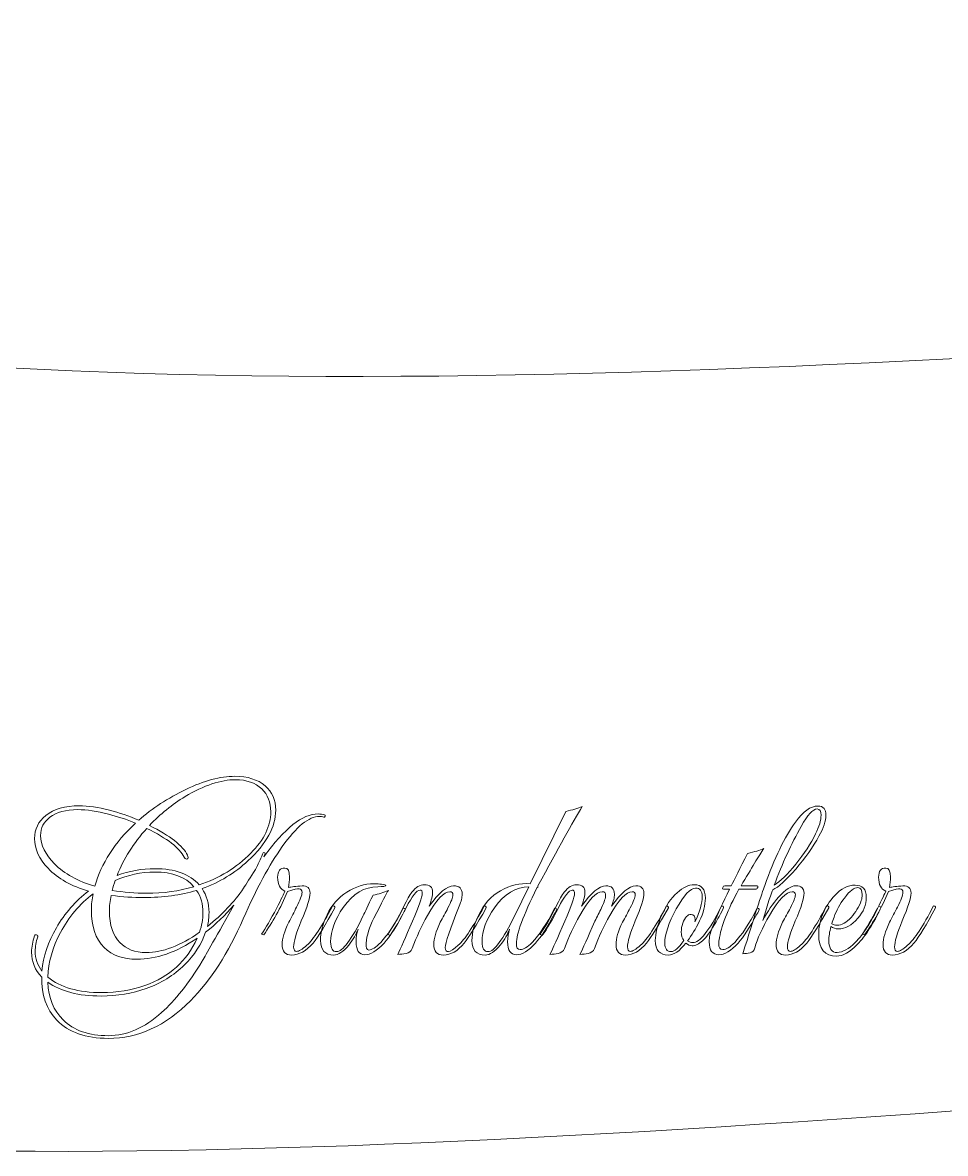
# Model space of a CAD drawing. Header units: centimetres. Extents: x -9.9 to 9.9, y -7.9 to 8.2.
# Drawn here: x 2.221 to 3.722, y 6.216 to 8.057 of the extents above; entities that cross this region are included whole.
import ezdxf

# ---------------------------------------------------------------- set-up
doc = ezdxf.new("R2010")
doc.units = ezdxf.units.CM
doc.header["$MEASUREMENT"] = 0
doc.layers.add('Layer 1', color=7, linetype='Continuous')

msp = doc.modelspace()

# ---------------------------------------------------------------- linework, layer by layer
at = {"layer": 'Layer 1', "color": 43, "lineweight": 5}
msp.add_open_spline([(8.65516, 7.61876), (7.21771, 8.05707), (3.15825, 7.15228), (1.27923, 7.61876), (1.27923, 7.61876), (1.27923, 7.61876), (1.27923, 6.29065), (1.27923, 6.29065), (1.27923, 6.29065), (3.02838, 5.97368), (6.94227, 6.85432), (8.65516, 6.29065), (8.65516, 6.29065), (8.65516, 6.29065), (7.9849, 6.96091), (7.9849, 6.96091), (7.9849, 6.96091), (7.9849, 6.96091), (8.65516, 7.61876), (8.65516, 7.61876)], degree=3, knots=[0, 0, 0, 0, 0.1666667, 0.1666667, 0.1666667, 0.1666667, 0.3333333, 0.3333333, 0.3333333, 0.3333333, 0.5, 0.5, 0.5, 0.5, 0.6666667, 0.6666667, 0.6666667, 0.6666667, 1, 1, 1, 1], dxfattribs=at)
at = {"layer": 'Layer 1', "lineweight": 5}
for points, knots in [([(2.58016, 6.64786), (2.58456, 6.65496), (2.59104, 6.66523), (2.5996, 6.67868), (2.5996, 6.67868), (2.604, 6.68699), (2.60779, 6.69518), (2.61097, 6.70325), (2.61097, 6.70325), (2.6117, 6.70521), (2.61256, 6.70619), (2.61353, 6.70619), (2.61353, 6.70619), (2.61475, 6.70619), (2.61537, 6.70545), (2.61537, 6.70398), (2.61537, 6.70398), (2.61537, 6.70325), (2.61512, 6.70251), (2.61463, 6.70177), (2.61463, 6.70177), (2.61463, 6.70177), (2.61353, 6.69921), (2.61353, 6.69921), (2.61353, 6.69921), (2.64703, 6.74567), (2.67637, 6.7689), (2.70156, 6.7689), (2.70156, 6.7689), (2.70523, 6.7689), (2.70878, 6.76841), (2.71221, 6.76743), (2.71221, 6.76743), (2.71319, 6.76718), (2.71343, 6.76645), (2.71294, 6.76522), (2.71294, 6.76522), (2.71269, 6.764), (2.71196, 6.76351), (2.71073, 6.76375), (2.71073, 6.76375), (2.70854, 6.76448), (2.70621, 6.76485), (2.70377, 6.76485), (2.70377, 6.76485), (2.68665, 6.76485), (2.66648, 6.74847), (2.64324, 6.71571), (2.64324, 6.71571), (2.62221, 6.68636), (2.60106, 6.64723), (2.57978, 6.59833), (2.57978, 6.59833), (2.55532, 6.54233), (2.52672, 6.49782), (2.49396, 6.46481), (2.49396, 6.46481), (2.45336, 6.42397), (2.40873, 6.40356), (2.36007, 6.40356), (2.36007, 6.40356), (2.32339, 6.40356), (2.29551, 6.41346), (2.27644, 6.43327), (2.27644, 6.43327), (2.25932, 6.45112), (2.25113, 6.47448), (2.25187, 6.50333), (2.25187, 6.50333), (2.24086, 6.51458), (2.23536, 6.52815), (2.23536, 6.54404), (2.23536, 6.54404), (2.23536, 6.55211), (2.23695, 6.56091), (2.24013, 6.57045), (2.24013, 6.57045), (2.24062, 6.57217), (2.24172, 6.57266), (2.24343, 6.57193), (2.24343, 6.57193), (2.24514, 6.57144), (2.24575, 6.57034), (2.24527, 6.56863), (2.24527, 6.56863), (2.24258, 6.56056), (2.24123, 6.55285), (2.24123, 6.54551), (2.24123, 6.54551), (2.24123, 6.53353), (2.2449, 6.52278), (2.25223, 6.51324), (2.25223, 6.51324), (2.25443, 6.53671), (2.26226, 6.56018), (2.27571, 6.58366), (2.27571, 6.58366), (2.28916, 6.60714), (2.30664, 6.62707), (2.32816, 6.64345), (2.32816, 6.64345), (2.30029, 6.65128), (2.27828, 6.66363), (2.26214, 6.6805), (2.26214, 6.6805), (2.24747, 6.6959), (2.24013, 6.71204), (2.24013, 6.72891), (2.24013, 6.72891), (2.24013, 6.74407), (2.24625, 6.75655), (2.25848, 6.76633), (2.25848, 6.76633), (2.27168, 6.77684), (2.28977, 6.7821), (2.31276, 6.7821), (2.31276, 6.7821), (2.32768, 6.7821), (2.34406, 6.77978), (2.36191, 6.77513), (2.36191, 6.77513), (2.37781, 6.77097), (2.3937, 6.76547), (2.4096, 6.75862), (2.4096, 6.75862), (2.43161, 6.77794), (2.45722, 6.79469), (2.48645, 6.80888), (2.48645, 6.80888), (2.51567, 6.82306), (2.54227, 6.83015), (2.56623, 6.83015), (2.56623, 6.83015), (2.58677, 6.83015), (2.60315, 6.82502), (2.61538, 6.81475), (2.61538, 6.81475), (2.62687, 6.80472), (2.63262, 6.79151), (2.63262, 6.77513), (2.63262, 6.77513), (2.63262, 6.74799), (2.61758, 6.72048), (2.5875, 6.6926), (2.5875, 6.6926), (2.56598, 6.67255), (2.54104, 6.65751), (2.51268, 6.64749), (2.51268, 6.64749), (2.52026, 6.63648), (2.52405, 6.6234), (2.52405, 6.60824), (2.52405, 6.60824), (2.52405, 6.6009), (2.52319, 6.59345), (2.52148, 6.58586), (2.52148, 6.58586), (2.54569, 6.60517), (2.56525, 6.62583), (2.58017, 6.64784), (2.58017, 6.64784), (2.58017, 6.64784), (2.58016, 6.64786), (2.58016, 6.64786)], [0, 0, 0, 0, 0.0238095, 0.0238095, 0.0238095, 0.0238095, 0.047619, 0.047619, 0.047619, 0.047619, 0.0714286, 0.0714286, 0.0714286, 0.0714286, 0.0952381, 0.0952381, 0.0952381, 0.0952381, 0.1190476, 0.1190476, 0.1190476, 0.1190476, 0.1428571, 0.1428571, 0.1428571, 0.1428571, 0.1666667, 0.1666667, 0.1666667, 0.1666667, 0.1904762, 0.1904762, 0.1904762, 0.1904762, 0.2142857, 0.2142857, 0.2142857, 0.2142857, 0.2380952, 0.2380952, 0.2380952, 0.2380952, 0.2619048, 0.2619048, 0.2619048, 0.2619048, 0.2857143, 0.2857143, 0.2857143, 0.2857143, 0.3095238, 0.3095238, 0.3095238, 0.3095238, 0.3333333, 0.3333333, 0.3333333, 0.3333333, 0.3571429, 0.3571429, 0.3571429, 0.3571429, 0.3809524, 0.3809524, 0.3809524, 0.3809524, 0.4047619, 0.4047619, 0.4047619, 0.4047619, 0.4285714, 0.4285714, 0.4285714, 0.4285714, 0.452381, 0.452381, 0.452381, 0.452381, 0.4761905, 0.4761905, 0.4761905, 0.4761905, 0.5, 0.5, 0.5, 0.5, 0.5238095, 0.5238095, 0.5238095, 0.5238095, 0.547619, 0.547619, 0.547619, 0.547619, 0.5714286, 0.5714286, 0.5714286, 0.5714286, 0.5952381, 0.5952381, 0.5952381, 0.5952381, 0.6190476, 0.6190476, 0.6190476, 0.6190476, 0.6428571, 0.6428571, 0.6428571, 0.6428571, 0.6666667, 0.6666667, 0.6666667, 0.6666667, 0.6904762, 0.6904762, 0.6904762, 0.6904762, 0.7142857, 0.7142857, 0.7142857, 0.7142857, 0.7380952, 0.7380952, 0.7380952, 0.7380952, 0.7619048, 0.7619048, 0.7619048, 0.7619048, 0.7857143, 0.7857143, 0.7857143, 0.7857143, 0.8095238, 0.8095238, 0.8095238, 0.8095238, 0.8333333, 0.8333333, 0.8333333, 0.8333333, 0.8571429, 0.8571429, 0.8571429, 0.8571429, 0.8809524, 0.8809524, 0.8809524, 0.8809524, 0.9047619, 0.9047619, 0.9047619, 0.9047619, 0.9285714, 0.9285714, 0.9285714, 0.9285714, 0.952381, 0.952381, 0.952381, 0.952381, 1, 1, 1, 1]), ([(2.37438, 6.66877), (2.39419, 6.67611), (2.41473, 6.67977), (2.436, 6.67977), (2.436, 6.67977), (2.46877, 6.67977), (2.49286, 6.67097), (2.50827, 6.65336), (2.50827, 6.65336), (2.54055, 6.66412), (2.56854, 6.68136), (2.59226, 6.70508), (2.59226, 6.70508), (2.61378, 6.72685), (2.62454, 6.74935), (2.62454, 6.77258), (2.62454, 6.77258), (2.62454, 6.78774), (2.61965, 6.80008), (2.60986, 6.80962), (2.60986, 6.80962), (2.59934, 6.81965), (2.58516, 6.82466), (2.56731, 6.82466), (2.56731, 6.82466), (2.54335, 6.82466), (2.51596, 6.81549), (2.48515, 6.79715), (2.48515, 6.79715), (2.46412, 6.78443), (2.4448, 6.76878), (2.4272, 6.7502), (2.4272, 6.7502), (2.46095, 6.73333), (2.48161, 6.71719), (2.48919, 6.70177), (2.48919, 6.70177), (2.48967, 6.70031), (2.48992, 6.69909), (2.48992, 6.69811), (2.48992, 6.69811), (2.48992, 6.69639), (2.48919, 6.69554), (2.48773, 6.69554), (2.48773, 6.69554), (2.48601, 6.69554), (2.48467, 6.69652), (2.48369, 6.69847), (2.48369, 6.69847), (2.47635, 6.71339), (2.45606, 6.72904), (2.42281, 6.74543), (2.42281, 6.74543), (2.40129, 6.72147), (2.38515, 6.69591), (2.37438, 6.66876), (2.37438, 6.66876), (2.37438, 6.66876), (2.37438, 6.66877), (2.37438, 6.66877)], [0, 0, 0, 0, 0.0625, 0.0625, 0.0625, 0.0625, 0.125, 0.125, 0.125, 0.125, 0.1875, 0.1875, 0.1875, 0.1875, 0.25, 0.25, 0.25, 0.25, 0.3125, 0.3125, 0.3125, 0.3125, 0.375, 0.375, 0.375, 0.375, 0.4375, 0.4375, 0.4375, 0.4375, 0.5, 0.5, 0.5, 0.5, 0.5625, 0.5625, 0.5625, 0.5625, 0.625, 0.625, 0.625, 0.625, 0.6875, 0.6875, 0.6875, 0.6875, 0.75, 0.75, 0.75, 0.75, 0.8125, 0.8125, 0.8125, 0.8125, 0.875, 0.875, 0.875, 0.875, 1, 1, 1, 1]), ([(2.40446, 6.75387), (2.38979, 6.75999), (2.37512, 6.76488), (2.36045, 6.76855), (2.36045, 6.76855), (2.34187, 6.77345), (2.32524, 6.77589), (2.31057, 6.77589), (2.31057, 6.77589), (2.291, 6.77589), (2.27584, 6.77173), (2.26508, 6.76341), (2.26508, 6.76341), (2.25506, 6.75607), (2.25005, 6.74617), (2.25005, 6.7337), (2.25005, 6.7337), (2.25005, 6.7183), (2.25751, 6.70301), (2.27243, 6.68785), (2.27243, 6.68785), (2.28881, 6.67147), (2.31069, 6.65924), (2.33808, 6.65117), (2.33808, 6.65117), (2.34859, 6.68834), (2.37073, 6.72258), (2.40447, 6.75387), (2.40447, 6.75387), (2.40447, 6.75387), (2.40446, 6.75387), (2.40446, 6.75387)], [0, 0, 0, 0, 0.1111111, 0.1111111, 0.1111111, 0.1111111, 0.2222222, 0.2222222, 0.2222222, 0.2222222, 0.3333333, 0.3333333, 0.3333333, 0.3333333, 0.4444444, 0.4444444, 0.4444444, 0.4444444, 0.5555556, 0.5555556, 0.5555556, 0.5555556, 0.6666667, 0.6666667, 0.6666667, 0.6666667, 0.7777778, 0.7777778, 0.7777778, 0.7777778, 1, 1, 1, 1]), ([(3.13133, 6.78101), (3.11641, 6.75607), (3.09245, 6.71303), (3.05944, 6.6519), (3.05944, 6.6519), (3.05944, 6.65165), (3.05944, 6.65141), (3.05944, 6.65116), (3.05944, 6.65116), (3.05944, 6.65018), (3.05883, 6.64933), (3.0576, 6.6486), (3.0576, 6.6486), (3.03535, 6.60361), (3.02422, 6.57341), (3.02422, 6.558), (3.02422, 6.558), (3.02422, 6.5514), (3.0263, 6.5481), (3.03045, 6.5481), (3.03045, 6.5481), (3.03583, 6.5481), (3.04231, 6.55201), (3.04989, 6.55983), (3.04989, 6.55983), (3.06114, 6.57132), (3.07336, 6.58966), (3.08656, 6.61485), (3.08656, 6.61485), (3.08656, 6.61534), (3.08681, 6.61559), (3.0873, 6.61559), (3.0873, 6.61559), (3.08901, 6.61559), (3.08986, 6.61461), (3.08986, 6.61266), (3.08986, 6.61266), (3.08938, 6.61168), (3.08803, 6.60936), (3.08583, 6.60569), (3.08583, 6.60569), (3.07458, 6.58441), (3.06443, 6.56876), (3.05538, 6.55874), (3.05538, 6.55874), (3.04389, 6.54602), (3.03362, 6.53967), (3.02457, 6.53967), (3.02457, 6.53967), (3.01479, 6.53967), (3.00989, 6.54676), (3.00989, 6.56094), (3.00989, 6.56094), (3.00989, 6.56804), (3.01099, 6.57488), (3.01319, 6.58148), (3.01319, 6.58148), (3.01026, 6.57317), (3.00524, 6.56449), (2.99815, 6.55544), (2.99815, 6.55544), (2.98911, 6.54468), (2.98092, 6.5393), (2.97358, 6.5393), (2.97358, 6.5393), (2.95915, 6.5393), (2.95194, 6.54725), (2.95194, 6.56314), (2.95194, 6.56314), (2.95194, 6.57586), (2.95561, 6.58967), (2.96294, 6.60459), (2.96294, 6.60459), (2.97125, 6.62195), (2.98311, 6.63509), (2.99851, 6.64402), (2.99851, 6.64402), (3.01391, 6.65295), (3.03005, 6.65668), (3.04692, 6.65521), (3.04692, 6.65521), (3.04692, 6.65521), (3.10451, 6.77295), (3.10451, 6.77295), (3.10451, 6.77295), (3.11576, 6.7754), (3.12468, 6.77809), (3.13129, 6.78102), (3.13129, 6.78102), (3.13129, 6.78102), (3.13133, 6.78101), (3.13133, 6.78101)], [0, 0, 0, 0, 0.0416667, 0.0416667, 0.0416667, 0.0416667, 0.0833333, 0.0833333, 0.0833333, 0.0833333, 0.125, 0.125, 0.125, 0.125, 0.1666667, 0.1666667, 0.1666667, 0.1666667, 0.2083333, 0.2083333, 0.2083333, 0.2083333, 0.25, 0.25, 0.25, 0.25, 0.2916667, 0.2916667, 0.2916667, 0.2916667, 0.3333333, 0.3333333, 0.3333333, 0.3333333, 0.375, 0.375, 0.375, 0.375, 0.4166667, 0.4166667, 0.4166667, 0.4166667, 0.4583333, 0.4583333, 0.4583333, 0.4583333, 0.5, 0.5, 0.5, 0.5, 0.5416667, 0.5416667, 0.5416667, 0.5416667, 0.5833333, 0.5833333, 0.5833333, 0.5833333, 0.625, 0.625, 0.625, 0.625, 0.6666667, 0.6666667, 0.6666667, 0.6666667, 0.7083333, 0.7083333, 0.7083333, 0.7083333, 0.75, 0.75, 0.75, 0.75, 0.7916667, 0.7916667, 0.7916667, 0.7916667, 0.8333333, 0.8333333, 0.8333333, 0.8333333, 0.875, 0.875, 0.875, 0.875, 0.9166667, 0.9166667, 0.9166667, 0.9166667, 1, 1, 1, 1]), ([(3.53254, 6.61632), (3.51664, 6.58747), (3.50478, 6.56828), (3.49695, 6.55874), (3.49695, 6.55874), (3.48595, 6.54578), (3.47446, 6.5393), (3.46247, 6.5393), (3.46247, 6.5393), (3.4522, 6.5393), (3.44707, 6.54505), (3.44707, 6.55654), (3.44707, 6.55654), (3.44707, 6.56583), (3.45049, 6.57782), (3.45733, 6.5925), (3.45733, 6.5925), (3.46173, 6.60032), (3.46601, 6.60815), (3.47017, 6.61597), (3.47017, 6.61597), (3.47555, 6.62624), (3.47824, 6.63333), (3.47824, 6.63724), (3.47824, 6.63724), (3.47824, 6.64067), (3.47653, 6.64238), (3.4731, 6.64238), (3.4731, 6.64238), (3.46332, 6.64238), (3.45109, 6.62954), (3.43642, 6.60386), (3.43642, 6.60386), (3.42444, 6.58332), (3.41638, 6.56572), (3.41222, 6.55105), (3.41222, 6.55105), (3.411, 6.54615), (3.40843, 6.5434), (3.40451, 6.54279), (3.40451, 6.54279), (3.4006, 6.54218), (3.39668, 6.54163), (3.39277, 6.54114), (3.39277, 6.54114), (3.41184, 6.60301), (3.4237, 6.64005), (3.42834, 6.65228), (3.42834, 6.65228), (3.44424, 6.69678), (3.46099, 6.73126), (3.4786, 6.75571), (3.4786, 6.75571), (3.49082, 6.77308), (3.50305, 6.78176), (3.51528, 6.78176), (3.51528, 6.78176), (3.52383, 6.78176), (3.52811, 6.77674), (3.52811, 6.76672), (3.52811, 6.76672), (3.52811, 6.75768), (3.52432, 6.74631), (3.51675, 6.73261), (3.51675, 6.73261), (3.50721, 6.71524), (3.49456, 6.69745), (3.47879, 6.67924), (3.47879, 6.67924), (3.46302, 6.66102), (3.45061, 6.64971), (3.44155, 6.64531), (3.44155, 6.64531), (3.43935, 6.64091), (3.43397, 6.62428), (3.42541, 6.59543), (3.42541, 6.59543), (3.43299, 6.6101), (3.44155, 6.62282), (3.45109, 6.63358), (3.45109, 6.63358), (3.4621, 6.6458), (3.47139, 6.65192), (3.47896, 6.65192), (3.47896, 6.65192), (3.48801, 6.65192), (3.49254, 6.64789), (3.49254, 6.63982), (3.49254, 6.63982), (3.49254, 6.63224), (3.48777, 6.6172), (3.47823, 6.5947), (3.47823, 6.5947), (3.46967, 6.57465), (3.46539, 6.56059), (3.46539, 6.55252), (3.46539, 6.55252), (3.46539, 6.54762), (3.46698, 6.54518), (3.47016, 6.54518), (3.47016, 6.54518), (3.47383, 6.54518), (3.47934, 6.54848), (3.48667, 6.55509), (3.48667, 6.55509), (3.49767, 6.56463), (3.51161, 6.58578), (3.52848, 6.61855), (3.52848, 6.61855), (3.52897, 6.61953), (3.52995, 6.61953), (3.53141, 6.61855), (3.53141, 6.61855), (3.53263, 6.61782), (3.533, 6.61708), (3.53252, 6.61634), (3.53252, 6.61634), (3.53252, 6.61634), (3.53254, 6.61632), (3.53254, 6.61632)], [0, 0, 0, 0, 0.0322581, 0.0322581, 0.0322581, 0.0322581, 0.0645161, 0.0645161, 0.0645161, 0.0645161, 0.0967742, 0.0967742, 0.0967742, 0.0967742, 0.1290323, 0.1290323, 0.1290323, 0.1290323, 0.1612903, 0.1612903, 0.1612903, 0.1612903, 0.1935484, 0.1935484, 0.1935484, 0.1935484, 0.2258065, 0.2258065, 0.2258065, 0.2258065, 0.2580645, 0.2580645, 0.2580645, 0.2580645, 0.2903226, 0.2903226, 0.2903226, 0.2903226, 0.3225806, 0.3225806, 0.3225806, 0.3225806, 0.3548387, 0.3548387, 0.3548387, 0.3548387, 0.3870968, 0.3870968, 0.3870968, 0.3870968, 0.4193548, 0.4193548, 0.4193548, 0.4193548, 0.4516129, 0.4516129, 0.4516129, 0.4516129, 0.483871, 0.483871, 0.483871, 0.483871, 0.516129, 0.516129, 0.516129, 0.516129, 0.5483871, 0.5483871, 0.5483871, 0.5483871, 0.5806452, 0.5806452, 0.5806452, 0.5806452, 0.6129032, 0.6129032, 0.6129032, 0.6129032, 0.6451613, 0.6451613, 0.6451613, 0.6451613, 0.6774194, 0.6774194, 0.6774194, 0.6774194, 0.7096774, 0.7096774, 0.7096774, 0.7096774, 0.7419355, 0.7419355, 0.7419355, 0.7419355, 0.7741935, 0.7741935, 0.7741935, 0.7741935, 0.8064516, 0.8064516, 0.8064516, 0.8064516, 0.8387097, 0.8387097, 0.8387097, 0.8387097, 0.8709677, 0.8709677, 0.8709677, 0.8709677, 0.9032258, 0.9032258, 0.9032258, 0.9032258, 0.9354839, 0.9354839, 0.9354839, 0.9354839, 1, 1, 1, 1]), ([(3.51126, 6.73663), (3.51713, 6.74837), (3.52006, 6.75839), (3.52006, 6.76671), (3.52006, 6.76671), (3.52006, 6.77356), (3.51798, 6.77699), (3.51383, 6.77699), (3.51383, 6.77699), (3.50699, 6.77699), (3.49831, 6.76758), (3.48779, 6.74875), (3.48779, 6.74875), (3.47165, 6.72014), (3.45698, 6.68822), (3.44378, 6.65301), (3.44378, 6.65301), (3.45356, 6.65888), (3.46529, 6.67032), (3.47898, 6.68731), (3.47898, 6.68731), (3.49267, 6.7043), (3.50343, 6.72075), (3.51126, 6.73664), (3.51126, 6.73664), (3.51126, 6.73664), (3.51126, 6.73663), (3.51126, 6.73663)], [0, 0, 0, 0, 0.125, 0.125, 0.125, 0.125, 0.25, 0.25, 0.25, 0.25, 0.375, 0.375, 0.375, 0.375, 0.5, 0.5, 0.5, 0.5, 0.625, 0.625, 0.625, 0.625, 0.75, 0.75, 0.75, 0.75, 1, 1, 1, 1]), ([(3.41954, 6.61266), (3.41905, 6.61168), (3.4177, 6.60936), (3.41551, 6.60569), (3.41551, 6.60569), (3.40426, 6.58441), (3.39411, 6.56876), (3.38506, 6.55874), (3.38506, 6.55874), (3.37357, 6.54602), (3.36318, 6.53967), (3.35388, 6.53967), (3.35388, 6.53967), (3.34337, 6.53967), (3.33811, 6.54676), (3.33811, 6.56094), (3.33811, 6.56094), (3.33811, 6.56828), (3.3397, 6.57574), (3.34288, 6.58332), (3.34288, 6.58332), (3.35095, 6.60435), (3.36036, 6.62538), (3.37112, 6.64641), (3.37112, 6.64641), (3.37112, 6.64641), (3.36121, 6.64641), (3.36121, 6.64641), (3.36121, 6.64641), (3.35974, 6.64641), (3.35937, 6.64739), (3.36011, 6.64935), (3.36011, 6.64935), (3.36084, 6.65106), (3.36194, 6.65191), (3.36341, 6.65191), (3.36341, 6.65191), (3.36341, 6.65191), (3.37404, 6.65191), (3.37404, 6.65191), (3.37404, 6.65191), (3.37917, 6.66242), (3.38798, 6.68003), (3.40045, 6.70473), (3.40045, 6.70473), (3.4117, 6.70717), (3.4205, 6.70986), (3.42686, 6.71279), (3.42686, 6.71279), (3.41929, 6.70106), (3.40694, 6.68076), (3.38982, 6.65191), (3.38982, 6.65191), (3.38982, 6.65191), (3.41586, 6.65191), (3.41586, 6.65191), (3.41586, 6.65191), (3.41733, 6.65191), (3.4177, 6.65106), (3.41697, 6.64935), (3.41697, 6.64935), (3.41623, 6.64739), (3.41513, 6.64641), (3.41367, 6.64641), (3.41367, 6.64641), (3.41367, 6.64641), (3.38652, 6.64641), (3.38652, 6.64641), (3.38652, 6.64641), (3.36794, 6.61291), (3.35718, 6.5854), (3.35424, 6.56389), (3.35424, 6.56389), (3.35376, 6.56169), (3.35351, 6.55973), (3.35351, 6.55801), (3.35351, 6.55801), (3.35351, 6.55141), (3.35571, 6.54811), (3.36011, 6.54811), (3.36011, 6.54811), (3.36548, 6.54811), (3.37196, 6.55202), (3.37954, 6.55984), (3.37954, 6.55984), (3.39079, 6.57133), (3.4029, 6.58967), (3.41585, 6.61486), (3.41585, 6.61486), (3.41634, 6.6156), (3.41708, 6.61572), (3.41806, 6.61523), (3.41806, 6.61523), (3.41904, 6.6145), (3.41953, 6.61364), (3.41953, 6.61267), (3.41953, 6.61267), (3.41953, 6.61267), (3.41954, 6.61266), (3.41954, 6.61266)], [0, 0, 0, 0, 0.0384615, 0.0384615, 0.0384615, 0.0384615, 0.0769231, 0.0769231, 0.0769231, 0.0769231, 0.1153846, 0.1153846, 0.1153846, 0.1153846, 0.1538462, 0.1538462, 0.1538462, 0.1538462, 0.1923077, 0.1923077, 0.1923077, 0.1923077, 0.2307692, 0.2307692, 0.2307692, 0.2307692, 0.2692308, 0.2692308, 0.2692308, 0.2692308, 0.3076923, 0.3076923, 0.3076923, 0.3076923, 0.3461538, 0.3461538, 0.3461538, 0.3461538, 0.3846154, 0.3846154, 0.3846154, 0.3846154, 0.4230769, 0.4230769, 0.4230769, 0.4230769, 0.4615385, 0.4615385, 0.4615385, 0.4615385, 0.5, 0.5, 0.5, 0.5, 0.5384615, 0.5384615, 0.5384615, 0.5384615, 0.5769231, 0.5769231, 0.5769231, 0.5769231, 0.6153846, 0.6153846, 0.6153846, 0.6153846, 0.6538462, 0.6538462, 0.6538462, 0.6538462, 0.6923077, 0.6923077, 0.6923077, 0.6923077, 0.7307692, 0.7307692, 0.7307692, 0.7307692, 0.7692308, 0.7692308, 0.7692308, 0.7692308, 0.8076923, 0.8076923, 0.8076923, 0.8076923, 0.8461538, 0.8461538, 0.8461538, 0.8461538, 0.8846154, 0.8846154, 0.8846154, 0.8846154, 0.9230769, 0.9230769, 0.9230769, 0.9230769, 1, 1, 1, 1]), ([(2.49946, 6.65044), (2.48577, 6.66634), (2.46461, 6.67428), (2.436, 6.67428), (2.436, 6.67428), (2.41351, 6.67428), (2.39199, 6.66975), (2.37144, 6.6607), (2.37144, 6.6607), (2.36948, 6.65532), (2.3679, 6.64994), (2.36667, 6.64457), (2.36667, 6.64457), (2.3855, 6.64139), (2.40408, 6.6398), (2.42243, 6.6398), (2.42243, 6.6398), (2.44982, 6.6398), (2.47549, 6.64334), (2.49946, 6.65043), (2.49946, 6.65043), (2.49946, 6.65043), (2.49946, 6.65044), (2.49946, 6.65044)], [0, 0, 0, 0, 0.1428571, 0.1428571, 0.1428571, 0.1428571, 0.2857143, 0.2857143, 0.2857143, 0.2857143, 0.4285714, 0.4285714, 0.4285714, 0.4285714, 0.5714286, 0.5714286, 0.5714286, 0.5714286, 0.7142857, 0.7142857, 0.7142857, 0.7142857, 1, 1, 1, 1]), ([(2.72857, 6.61632), (2.71365, 6.5882), (2.70192, 6.56901), (2.69337, 6.55874), (2.69337, 6.55874), (2.68236, 6.54578), (2.67075, 6.5393), (2.65852, 6.5393), (2.65852, 6.5393), (2.64824, 6.5393), (2.64311, 6.54505), (2.64311, 6.55654), (2.64311, 6.55654), (2.64311, 6.56583), (2.64666, 6.57782), (2.65376, 6.5925), (2.65376, 6.5925), (2.65816, 6.60081), (2.66244, 6.60913), (2.6666, 6.61744), (2.6666, 6.61744), (2.67247, 6.62869), (2.6754, 6.63663), (2.6754, 6.64128), (2.6754, 6.64128), (2.6754, 6.64494), (2.67381, 6.6469), (2.67063, 6.64715), (2.67063, 6.64715), (2.66843, 6.6474), (2.66219, 6.64593), (2.65192, 6.64275), (2.65192, 6.64275), (2.64043, 6.6156), (2.62746, 6.59212), (2.61303, 6.57232), (2.61303, 6.57232), (2.61157, 6.57257), (2.61035, 6.57294), (2.60937, 6.57343), (2.60937, 6.57343), (2.61621, 6.58297), (2.6244, 6.5969), (2.63394, 6.61524), (2.63394, 6.61524), (2.64152, 6.63016), (2.64605, 6.63957), (2.64752, 6.64348), (2.64752, 6.64348), (2.63969, 6.64641), (2.63578, 6.65387), (2.63578, 6.66586), (2.63578, 6.66586), (2.63578, 6.67589), (2.63969, 6.6809), (2.64752, 6.6809), (2.64752, 6.6809), (2.65265, 6.6809), (2.65522, 6.67589), (2.65522, 6.66586), (2.65522, 6.66586), (2.65522, 6.66073), (2.65461, 6.65523), (2.65338, 6.64936), (2.65338, 6.64936), (2.65802, 6.65009), (2.66536, 6.65095), (2.67539, 6.65192), (2.67539, 6.65192), (2.6842, 6.65217), (2.6886, 6.64825), (2.6886, 6.64018), (2.6886, 6.64018), (2.6886, 6.63236), (2.68383, 6.6172), (2.67429, 6.5947), (2.67429, 6.5947), (2.66598, 6.57465), (2.66182, 6.56059), (2.66182, 6.55252), (2.66182, 6.55252), (2.66182, 6.54762), (2.66341, 6.54518), (2.66659, 6.54518), (2.66659, 6.54518), (2.67001, 6.54518), (2.67551, 6.54848), (2.68309, 6.55509), (2.68309, 6.55509), (2.6941, 6.56487), (2.70804, 6.58603), (2.72491, 6.61855), (2.72491, 6.61855), (2.72539, 6.61928), (2.72625, 6.61928), (2.72747, 6.61855), (2.72747, 6.61855), (2.72869, 6.61782), (2.72906, 6.61708), (2.72857, 6.61634), (2.72857, 6.61634), (2.72857, 6.61634), (2.72857, 6.61632), (2.72857, 6.61632)], [0, 0, 0, 0, 0.037037, 0.037037, 0.037037, 0.037037, 0.0740741, 0.0740741, 0.0740741, 0.0740741, 0.1111111, 0.1111111, 0.1111111, 0.1111111, 0.1481481, 0.1481481, 0.1481481, 0.1481481, 0.1851852, 0.1851852, 0.1851852, 0.1851852, 0.2222222, 0.2222222, 0.2222222, 0.2222222, 0.2592593, 0.2592593, 0.2592593, 0.2592593, 0.2962963, 0.2962963, 0.2962963, 0.2962963, 0.3333333, 0.3333333, 0.3333333, 0.3333333, 0.3703704, 0.3703704, 0.3703704, 0.3703704, 0.4074074, 0.4074074, 0.4074074, 0.4074074, 0.4444444, 0.4444444, 0.4444444, 0.4444444, 0.4814815, 0.4814815, 0.4814815, 0.4814815, 0.5185185, 0.5185185, 0.5185185, 0.5185185, 0.5555556, 0.5555556, 0.5555556, 0.5555556, 0.5925926, 0.5925926, 0.5925926, 0.5925926, 0.6296296, 0.6296296, 0.6296296, 0.6296296, 0.6666667, 0.6666667, 0.6666667, 0.6666667, 0.7037037, 0.7037037, 0.7037037, 0.7037037, 0.7407407, 0.7407407, 0.7407407, 0.7407407, 0.7777778, 0.7777778, 0.7777778, 0.7777778, 0.8148148, 0.8148148, 0.8148148, 0.8148148, 0.8518519, 0.8518519, 0.8518519, 0.8518519, 0.8888889, 0.8888889, 0.8888889, 0.8888889, 0.9259259, 0.9259259, 0.9259259, 0.9259259, 1, 1, 1, 1]), ([(3.70647, 6.61632), (3.69155, 6.5882), (3.67982, 6.56901), (3.67127, 6.55874), (3.67127, 6.55874), (3.66026, 6.54578), (3.64865, 6.5393), (3.63642, 6.5393), (3.63642, 6.5393), (3.62614, 6.5393), (3.62101, 6.54505), (3.62101, 6.55654), (3.62101, 6.55654), (3.62101, 6.56583), (3.62456, 6.57782), (3.63166, 6.5925), (3.63166, 6.5925), (3.63605, 6.60081), (3.64034, 6.60913), (3.6445, 6.61744), (3.6445, 6.61744), (3.65037, 6.62869), (3.6533, 6.63663), (3.6533, 6.64128), (3.6533, 6.64128), (3.6533, 6.64494), (3.65171, 6.6469), (3.64853, 6.64715), (3.64853, 6.64715), (3.64633, 6.6474), (3.64009, 6.64593), (3.62983, 6.64275), (3.62983, 6.64275), (3.61834, 6.6156), (3.60538, 6.59212), (3.59094, 6.57232), (3.59094, 6.57232), (3.58948, 6.57257), (3.58826, 6.57294), (3.58728, 6.57343), (3.58728, 6.57343), (3.59412, 6.58297), (3.60231, 6.5969), (3.61185, 6.61524), (3.61185, 6.61524), (3.61943, 6.63016), (3.62396, 6.63957), (3.62543, 6.64348), (3.62543, 6.64348), (3.6176, 6.64641), (3.61369, 6.65387), (3.61369, 6.66586), (3.61369, 6.66586), (3.61369, 6.67589), (3.6176, 6.6809), (3.62543, 6.6809), (3.62543, 6.6809), (3.63056, 6.6809), (3.63313, 6.67589), (3.63313, 6.66586), (3.63313, 6.66586), (3.63313, 6.66073), (3.63252, 6.65523), (3.63129, 6.64936), (3.63129, 6.64936), (3.63593, 6.65009), (3.64327, 6.65095), (3.6533, 6.65192), (3.6533, 6.65192), (3.66211, 6.65217), (3.66651, 6.64825), (3.66651, 6.64018), (3.66651, 6.64018), (3.66651, 6.63236), (3.66174, 6.6172), (3.6522, 6.5947), (3.6522, 6.5947), (3.64389, 6.57465), (3.63973, 6.56059), (3.63973, 6.55252), (3.63973, 6.55252), (3.63973, 6.54762), (3.64132, 6.54518), (3.6445, 6.54518), (3.6445, 6.54518), (3.64792, 6.54518), (3.65342, 6.54848), (3.661, 6.55509), (3.661, 6.55509), (3.67201, 6.56487), (3.68595, 6.58603), (3.70282, 6.61855), (3.70282, 6.61855), (3.7033, 6.61928), (3.70416, 6.61928), (3.70538, 6.61855), (3.70538, 6.61855), (3.7066, 6.61782), (3.70697, 6.61708), (3.70648, 6.61634), (3.70648, 6.61634), (3.70648, 6.61634), (3.70647, 6.61632), (3.70647, 6.61632)], [0, 0, 0, 0, 0.037037, 0.037037, 0.037037, 0.037037, 0.0740741, 0.0740741, 0.0740741, 0.0740741, 0.1111111, 0.1111111, 0.1111111, 0.1111111, 0.1481481, 0.1481481, 0.1481481, 0.1481481, 0.1851852, 0.1851852, 0.1851852, 0.1851852, 0.2222222, 0.2222222, 0.2222222, 0.2222222, 0.2592593, 0.2592593, 0.2592593, 0.2592593, 0.2962963, 0.2962963, 0.2962963, 0.2962963, 0.3333333, 0.3333333, 0.3333333, 0.3333333, 0.3703704, 0.3703704, 0.3703704, 0.3703704, 0.4074074, 0.4074074, 0.4074074, 0.4074074, 0.4444444, 0.4444444, 0.4444444, 0.4444444, 0.4814815, 0.4814815, 0.4814815, 0.4814815, 0.5185185, 0.5185185, 0.5185185, 0.5185185, 0.5555556, 0.5555556, 0.5555556, 0.5555556, 0.5925926, 0.5925926, 0.5925926, 0.5925926, 0.6296296, 0.6296296, 0.6296296, 0.6296296, 0.6666667, 0.6666667, 0.6666667, 0.6666667, 0.7037037, 0.7037037, 0.7037037, 0.7037037, 0.7407407, 0.7407407, 0.7407407, 0.7407407, 0.7777778, 0.7777778, 0.7777778, 0.7777778, 0.8148148, 0.8148148, 0.8148148, 0.8148148, 0.8518519, 0.8518519, 0.8518519, 0.8518519, 0.8888889, 0.8888889, 0.8888889, 0.8888889, 0.9259259, 0.9259259, 0.9259259, 0.9259259, 1, 1, 1, 1]), ([(2.84307, 6.61266), (2.84258, 6.61168), (2.84135, 6.60936), (2.8394, 6.60569), (2.8394, 6.60569), (2.82815, 6.58441), (2.818, 6.56876), (2.80895, 6.55874), (2.80895, 6.55874), (2.79721, 6.54602), (2.78682, 6.53967), (2.77777, 6.53967), (2.77777, 6.53967), (2.76823, 6.53967), (2.76346, 6.54676), (2.76346, 6.56094), (2.76346, 6.56094), (2.76346, 6.56804), (2.76456, 6.57488), (2.76676, 6.58148), (2.76676, 6.58148), (2.76383, 6.57317), (2.75869, 6.56449), (2.75136, 6.55544), (2.75136, 6.55544), (2.74255, 6.54468), (2.73448, 6.5393), (2.72715, 6.5393), (2.72715, 6.5393), (2.71272, 6.5393), (2.70551, 6.54725), (2.70551, 6.56314), (2.70551, 6.56314), (2.70551, 6.57586), (2.70905, 6.58967), (2.71614, 6.60459), (2.71614, 6.60459), (2.72396, 6.62049), (2.73478, 6.6329), (2.7486, 6.64182), (2.7486, 6.64182), (2.76242, 6.65075), (2.77703, 6.65521), (2.79244, 6.65521), (2.79244, 6.65521), (2.79733, 6.65521), (2.80136, 6.65496), (2.80454, 6.65447), (2.80454, 6.65447), (2.80943, 6.65399), (2.81187, 6.65337), (2.81187, 6.65263), (2.81187, 6.65263), (2.81187, 6.65117), (2.80747, 6.65044), (2.79867, 6.65044), (2.79867, 6.65044), (2.77715, 6.65044), (2.75844, 6.63919), (2.74254, 6.61669), (2.74254, 6.61669), (2.72885, 6.59713), (2.722, 6.57843), (2.722, 6.56057), (2.722, 6.56057), (2.722, 6.55006), (2.72518, 6.5448), (2.73154, 6.5448), (2.73154, 6.5448), (2.74157, 6.5448), (2.75612, 6.56436), (2.77519, 6.60349), (2.77519, 6.60349), (2.77764, 6.60886), (2.7829, 6.61987), (2.79096, 6.6365), (2.79096, 6.6365), (2.80001, 6.63846), (2.80833, 6.64115), (2.81591, 6.64457), (2.81591, 6.64457), (2.81346, 6.64041), (2.80564, 6.62525), (2.79244, 6.59908), (2.79244, 6.59908), (2.7851, 6.58441), (2.78082, 6.57096), (2.7796, 6.55874), (2.7796, 6.55874), (2.77911, 6.55116), (2.7807, 6.54737), (2.78437, 6.54737), (2.78437, 6.54737), (2.78901, 6.54737), (2.79537, 6.55153), (2.80344, 6.55984), (2.80344, 6.55984), (2.81469, 6.57133), (2.82679, 6.58967), (2.83975, 6.61486), (2.83975, 6.61486), (2.83999, 6.61535), (2.84035, 6.6156), (2.84085, 6.6156), (2.84085, 6.6156), (2.84256, 6.6156), (2.84329, 6.61462), (2.84306, 6.61267), (2.84306, 6.61267), (2.84306, 6.61267), (2.84307, 6.61266), (2.84307, 6.61266)], [0, 0, 0, 0, 0.0344828, 0.0344828, 0.0344828, 0.0344828, 0.0689655, 0.0689655, 0.0689655, 0.0689655, 0.1034483, 0.1034483, 0.1034483, 0.1034483, 0.137931, 0.137931, 0.137931, 0.137931, 0.1724138, 0.1724138, 0.1724138, 0.1724138, 0.2068966, 0.2068966, 0.2068966, 0.2068966, 0.2413793, 0.2413793, 0.2413793, 0.2413793, 0.2758621, 0.2758621, 0.2758621, 0.2758621, 0.3103448, 0.3103448, 0.3103448, 0.3103448, 0.3448276, 0.3448276, 0.3448276, 0.3448276, 0.3793103, 0.3793103, 0.3793103, 0.3793103, 0.4137931, 0.4137931, 0.4137931, 0.4137931, 0.4482759, 0.4482759, 0.4482759, 0.4482759, 0.4827586, 0.4827586, 0.4827586, 0.4827586, 0.5172414, 0.5172414, 0.5172414, 0.5172414, 0.5517241, 0.5517241, 0.5517241, 0.5517241, 0.5862069, 0.5862069, 0.5862069, 0.5862069, 0.6206897, 0.6206897, 0.6206897, 0.6206897, 0.6551724, 0.6551724, 0.6551724, 0.6551724, 0.6896552, 0.6896552, 0.6896552, 0.6896552, 0.7241379, 0.7241379, 0.7241379, 0.7241379, 0.7586207, 0.7586207, 0.7586207, 0.7586207, 0.7931034, 0.7931034, 0.7931034, 0.7931034, 0.8275862, 0.8275862, 0.8275862, 0.8275862, 0.862069, 0.862069, 0.862069, 0.862069, 0.8965517, 0.8965517, 0.8965517, 0.8965517, 0.9310345, 0.9310345, 0.9310345, 0.9310345, 1, 1, 1, 1]), ([(2.97526, 6.61632), (2.95913, 6.58722), (2.94714, 6.56803), (2.93932, 6.55874), (2.93932, 6.55874), (2.92881, 6.54578), (2.91744, 6.5393), (2.90521, 6.5393), (2.90521, 6.5393), (2.89493, 6.5393), (2.8898, 6.54505), (2.8898, 6.55654), (2.8898, 6.55654), (2.8898, 6.56583), (2.89335, 6.57782), (2.90045, 6.5925), (2.90045, 6.5925), (2.90461, 6.60032), (2.90876, 6.60815), (2.91292, 6.61597), (2.91292, 6.61597), (2.9183, 6.62624), (2.92099, 6.63333), (2.92099, 6.63724), (2.92099, 6.63724), (2.92099, 6.64067), (2.9194, 6.64238), (2.91622, 6.64238), (2.91622, 6.64238), (2.90644, 6.64238), (2.89421, 6.62942), (2.87954, 6.6035), (2.87954, 6.6035), (2.87, 6.58663), (2.86169, 6.56877), (2.8546, 6.54994), (2.8546, 6.54994), (2.85264, 6.5453), (2.84933, 6.54261), (2.84469, 6.54187), (2.84469, 6.54187), (2.84004, 6.54114), (2.83552, 6.54052), (2.83112, 6.54004), (2.83112, 6.54004), (2.83552, 6.54958), (2.84359, 6.56767), (2.85533, 6.59432), (2.85533, 6.59432), (2.86584, 6.61902), (2.8711, 6.63406), (2.8711, 6.63944), (2.8711, 6.63944), (2.8711, 6.6431), (2.86988, 6.64494), (2.86744, 6.64494), (2.86744, 6.64494), (2.86206, 6.64494), (2.85454, 6.63534), (2.84488, 6.61615), (2.84488, 6.61615), (2.83522, 6.59696), (2.82648, 6.58186), (2.81865, 6.57085), (2.81865, 6.57085), (2.81719, 6.57159), (2.81597, 6.57245), (2.81499, 6.57342), (2.81499, 6.57342), (2.82281, 6.58442), (2.83149, 6.59933), (2.84103, 6.61816), (2.84103, 6.61816), (2.84641, 6.62941), (2.85081, 6.63724), (2.85424, 6.64163), (2.85424, 6.64163), (2.8606, 6.6497), (2.86732, 6.65374), (2.87441, 6.65374), (2.87441, 6.65374), (2.88346, 6.65374), (2.88799, 6.6497), (2.88799, 6.64163), (2.88799, 6.64163), (2.88799, 6.63626), (2.88615, 6.62868), (2.88248, 6.6189), (2.88248, 6.6189), (2.89813, 6.64091), (2.91133, 6.65191), (2.9221, 6.65191), (2.9221, 6.65191), (2.93139, 6.65191), (2.93604, 6.64739), (2.93604, 6.63834), (2.93604, 6.63834), (2.93604, 6.6332), (2.93445, 6.62672), (2.93127, 6.6189), (2.93127, 6.6189), (2.91611, 6.58124), (2.90853, 6.55875), (2.90854, 6.55141), (2.90854, 6.55141), (2.90854, 6.54138), (2.91551, 6.5426), (2.92944, 6.55507), (2.92944, 6.55507), (2.94045, 6.56461), (2.95451, 6.58576), (2.97163, 6.61853), (2.97163, 6.61853), (2.97211, 6.61951), (2.97285, 6.61951), (2.97382, 6.61853), (2.97382, 6.61853), (2.97504, 6.6178), (2.97553, 6.61706), (2.97529, 6.61632), (2.97529, 6.61632), (2.97529, 6.61632), (2.97526, 6.61632), (2.97526, 6.61632)], [0, 0, 0, 0, 0.03125, 0.03125, 0.03125, 0.03125, 0.0625, 0.0625, 0.0625, 0.0625, 0.09375, 0.09375, 0.09375, 0.09375, 0.125, 0.125, 0.125, 0.125, 0.15625, 0.15625, 0.15625, 0.15625, 0.1875, 0.1875, 0.1875, 0.1875, 0.21875, 0.21875, 0.21875, 0.21875, 0.25, 0.25, 0.25, 0.25, 0.28125, 0.28125, 0.28125, 0.28125, 0.3125, 0.3125, 0.3125, 0.3125, 0.34375, 0.34375, 0.34375, 0.34375, 0.375, 0.375, 0.375, 0.375, 0.40625, 0.40625, 0.40625, 0.40625, 0.4375, 0.4375, 0.4375, 0.4375, 0.46875, 0.46875, 0.46875, 0.46875, 0.5, 0.5, 0.5, 0.5, 0.53125, 0.53125, 0.53125, 0.53125, 0.5625, 0.5625, 0.5625, 0.5625, 0.59375, 0.59375, 0.59375, 0.59375, 0.625, 0.625, 0.625, 0.625, 0.65625, 0.65625, 0.65625, 0.65625, 0.6875, 0.6875, 0.6875, 0.6875, 0.71875, 0.71875, 0.71875, 0.71875, 0.75, 0.75, 0.75, 0.75, 0.78125, 0.78125, 0.78125, 0.78125, 0.8125, 0.8125, 0.8125, 0.8125, 0.84375, 0.84375, 0.84375, 0.84375, 0.875, 0.875, 0.875, 0.875, 0.90625, 0.90625, 0.90625, 0.90625, 0.9375, 0.9375, 0.9375, 0.9375, 1, 1, 1, 1]), ([(3.04477, 6.65044), (3.02325, 6.65019), (3.00454, 6.63882), (2.98864, 6.61632), (2.98864, 6.61632), (2.97519, 6.59725), (2.96847, 6.57879), (2.96847, 6.56093), (2.96847, 6.56093), (2.96847, 6.55018), (2.97165, 6.5448), (2.97801, 6.5448), (2.97801, 6.5448), (2.98804, 6.5448), (3.00259, 6.56436), (3.02166, 6.60349), (3.02166, 6.60349), (3.02166, 6.60349), (3.04477, 6.65044), (3.04477, 6.65044)], [0, 0, 0, 0, 0.1666667, 0.1666667, 0.1666667, 0.1666667, 0.3333333, 0.3333333, 0.3333333, 0.3333333, 0.5, 0.5, 0.5, 0.5, 0.6666667, 0.6666667, 0.6666667, 0.6666667, 1, 1, 1, 1]), ([(3.27157, 6.61632), (3.25567, 6.58722), (3.24381, 6.56803), (3.23598, 6.55874), (3.23598, 6.55874), (3.22546, 6.54578), (3.2141, 6.5393), (3.20187, 6.5393), (3.20187, 6.5393), (3.1916, 6.5393), (3.18647, 6.54505), (3.18647, 6.55654), (3.18647, 6.55654), (3.18647, 6.56583), (3.18989, 6.57782), (3.19673, 6.5925), (3.19673, 6.5925), (3.20113, 6.60032), (3.20541, 6.60815), (3.20957, 6.61597), (3.20957, 6.61597), (3.21495, 6.62624), (3.21764, 6.63333), (3.21764, 6.63724), (3.21764, 6.63724), (3.21764, 6.64067), (3.21605, 6.64238), (3.21287, 6.64238), (3.21287, 6.64238), (3.20309, 6.64238), (3.19086, 6.62942), (3.17619, 6.6035), (3.17619, 6.6035), (3.16665, 6.58663), (3.15834, 6.56877), (3.15125, 6.54994), (3.15125, 6.54994), (3.14929, 6.5453), (3.14599, 6.54261), (3.14134, 6.54187), (3.14134, 6.54187), (3.13669, 6.54114), (3.13217, 6.54052), (3.12777, 6.54004), (3.12777, 6.54004), (3.13217, 6.54958), (3.14023, 6.56767), (3.15197, 6.59432), (3.15197, 6.59432), (3.15564, 6.60166), (3.15931, 6.60899), (3.16297, 6.61633), (3.16297, 6.61633), (3.16737, 6.62587), (3.16957, 6.63259), (3.16957, 6.63651), (3.16957, 6.63651), (3.16957, 6.64042), (3.16774, 6.64238), (3.16407, 6.64238), (3.16407, 6.64238), (3.15429, 6.64238), (3.14206, 6.62942), (3.12739, 6.6035), (3.12739, 6.6035), (3.11785, 6.58663), (3.10954, 6.56877), (3.10245, 6.54994), (3.10245, 6.54994), (3.10049, 6.5453), (3.09718, 6.54261), (3.09254, 6.54187), (3.09254, 6.54187), (3.08789, 6.54114), (3.08337, 6.54052), (3.07897, 6.54004), (3.07897, 6.54004), (3.08337, 6.54958), (3.09144, 6.56767), (3.10318, 6.59432), (3.10318, 6.59432), (3.11369, 6.61902), (3.11895, 6.63406), (3.11895, 6.63944), (3.11895, 6.63944), (3.11895, 6.6431), (3.11773, 6.64494), (3.11529, 6.64494), (3.11529, 6.64494), (3.10991, 6.64494), (3.10239, 6.63534), (3.09273, 6.61615), (3.09273, 6.61615), (3.08307, 6.59696), (3.07433, 6.58186), (3.0665, 6.57085), (3.0665, 6.57085), (3.06504, 6.57159), (3.06382, 6.57245), (3.06284, 6.57342), (3.06284, 6.57342), (3.07066, 6.58417), (3.07934, 6.59909), (3.08888, 6.61816), (3.08888, 6.61816), (3.09426, 6.62941), (3.09866, 6.63724), (3.10209, 6.64163), (3.10209, 6.64163), (3.10845, 6.6497), (3.11517, 6.65374), (3.12226, 6.65374), (3.12226, 6.65374), (3.13131, 6.65374), (3.13584, 6.6497), (3.13584, 6.64163), (3.13584, 6.64163), (3.13584, 6.63626), (3.134, 6.62868), (3.13033, 6.6189), (3.13033, 6.6189), (3.14598, 6.64091), (3.15918, 6.65191), (3.16995, 6.65191), (3.16995, 6.65191), (3.17924, 6.65191), (3.18389, 6.64739), (3.18389, 6.63834), (3.18389, 6.63834), (3.18389, 6.6332), (3.1823, 6.62672), (3.17912, 6.6189), (3.17912, 6.6189), (3.19477, 6.64091), (3.20797, 6.65191), (3.21874, 6.65191), (3.21874, 6.65191), (3.22755, 6.65191), (3.23195, 6.64788), (3.23195, 6.63981), (3.23195, 6.63981), (3.23195, 6.63223), (3.22718, 6.61719), (3.21764, 6.59469), (3.21764, 6.59469), (3.20933, 6.57464), (3.20517, 6.56058), (3.20517, 6.55251), (3.20517, 6.55251), (3.20517, 6.54761), (3.20664, 6.54517), (3.20957, 6.54517), (3.20957, 6.54517), (3.21323, 6.54517), (3.21873, 6.54847), (3.22607, 6.55508), (3.22607, 6.55508), (3.23708, 6.56462), (3.25114, 6.58577), (3.26826, 6.61854), (3.26826, 6.61854), (3.26851, 6.61952), (3.26924, 6.61952), (3.27045, 6.61854), (3.27045, 6.61854), (3.27167, 6.61781), (3.27204, 6.61707), (3.27156, 6.61633), (3.27156, 6.61633), (3.27156, 6.61633), (3.27157, 6.61632), (3.27157, 6.61632)], [0, 0, 0, 0, 0.0227273, 0.0227273, 0.0227273, 0.0227273, 0.0454545, 0.0454545, 0.0454545, 0.0454545, 0.0681818, 0.0681818, 0.0681818, 0.0681818, 0.0909091, 0.0909091, 0.0909091, 0.0909091, 0.1136364, 0.1136364, 0.1136364, 0.1136364, 0.1363636, 0.1363636, 0.1363636, 0.1363636, 0.1590909, 0.1590909, 0.1590909, 0.1590909, 0.1818182, 0.1818182, 0.1818182, 0.1818182, 0.2045455, 0.2045455, 0.2045455, 0.2045455, 0.2272727, 0.2272727, 0.2272727, 0.2272727, 0.25, 0.25, 0.25, 0.25, 0.2727273, 0.2727273, 0.2727273, 0.2727273, 0.2954545, 0.2954545, 0.2954545, 0.2954545, 0.3181818, 0.3181818, 0.3181818, 0.3181818, 0.3409091, 0.3409091, 0.3409091, 0.3409091, 0.3636364, 0.3636364, 0.3636364, 0.3636364, 0.3863636, 0.3863636, 0.3863636, 0.3863636, 0.4090909, 0.4090909, 0.4090909, 0.4090909, 0.4318182, 0.4318182, 0.4318182, 0.4318182, 0.4545455, 0.4545455, 0.4545455, 0.4545455, 0.4772727, 0.4772727, 0.4772727, 0.4772727, 0.5, 0.5, 0.5, 0.5, 0.5227273, 0.5227273, 0.5227273, 0.5227273, 0.5454545, 0.5454545, 0.5454545, 0.5454545, 0.5681818, 0.5681818, 0.5681818, 0.5681818, 0.5909091, 0.5909091, 0.5909091, 0.5909091, 0.6136364, 0.6136364, 0.6136364, 0.6136364, 0.6363636, 0.6363636, 0.6363636, 0.6363636, 0.6590909, 0.6590909, 0.6590909, 0.6590909, 0.6818182, 0.6818182, 0.6818182, 0.6818182, 0.7045455, 0.7045455, 0.7045455, 0.7045455, 0.7272727, 0.7272727, 0.7272727, 0.7272727, 0.75, 0.75, 0.75, 0.75, 0.7727273, 0.7727273, 0.7727273, 0.7727273, 0.7954545, 0.7954545, 0.7954545, 0.7954545, 0.8181818, 0.8181818, 0.8181818, 0.8181818, 0.8409091, 0.8409091, 0.8409091, 0.8409091, 0.8636364, 0.8636364, 0.8636364, 0.8636364, 0.8863636, 0.8863636, 0.8863636, 0.8863636, 0.9090909, 0.9090909, 0.9090909, 0.9090909, 0.9318182, 0.9318182, 0.9318182, 0.9318182, 0.9545455, 0.9545455, 0.9545455, 0.9545455, 1, 1, 1, 1]), ([(3.3608, 6.61485), (3.3542, 6.60213), (3.34955, 6.59345), (3.34685, 6.58881), (3.34685, 6.58881), (3.33976, 6.57683), (3.33322, 6.56808), (3.32723, 6.56258), (3.32723, 6.56258), (3.32124, 6.55708), (3.31555, 6.55433), (3.31018, 6.55433), (3.31018, 6.55433), (3.30651, 6.55433), (3.30321, 6.5558), (3.30027, 6.55873), (3.30027, 6.55873), (3.29, 6.54577), (3.28046, 6.53929), (3.27166, 6.53929), (3.27166, 6.53929), (3.25747, 6.53929), (3.25038, 6.54711), (3.25038, 6.56276), (3.25038, 6.56276), (3.25038, 6.57425), (3.25393, 6.58819), (3.26103, 6.60458), (3.26103, 6.60458), (3.26739, 6.6195), (3.2757, 6.63148), (3.28597, 6.64052), (3.28597, 6.64052), (3.29551, 6.64933), (3.30467, 6.65373), (3.31347, 6.65373), (3.31347, 6.65373), (3.3257, 6.65373), (3.33182, 6.64651), (3.33182, 6.63208), (3.33182, 6.63208), (3.33182, 6.6201), (3.32864, 6.60763), (3.32228, 6.59467), (3.32228, 6.59467), (3.31592, 6.58171), (3.30944, 6.57095), (3.30284, 6.5624), (3.30284, 6.5624), (3.30553, 6.56044), (3.30835, 6.55946), (3.31128, 6.55946), (3.31128, 6.55946), (3.32277, 6.55946), (3.33818, 6.5789), (3.3575, 6.61779), (3.3575, 6.61779), (3.35798, 6.61852), (3.35847, 6.61889), (3.35897, 6.61889), (3.35897, 6.61889), (3.36166, 6.61889), (3.36227, 6.61754), (3.36081, 6.61485), (3.36081, 6.61485), (3.36081, 6.61485), (3.3608, 6.61485), (3.3608, 6.61485)], [0, 0, 0, 0, 0.0555556, 0.0555556, 0.0555556, 0.0555556, 0.1111111, 0.1111111, 0.1111111, 0.1111111, 0.1666667, 0.1666667, 0.1666667, 0.1666667, 0.2222222, 0.2222222, 0.2222222, 0.2222222, 0.2777778, 0.2777778, 0.2777778, 0.2777778, 0.3333333, 0.3333333, 0.3333333, 0.3333333, 0.3888889, 0.3888889, 0.3888889, 0.3888889, 0.4444444, 0.4444444, 0.4444444, 0.4444444, 0.5, 0.5, 0.5, 0.5, 0.5555556, 0.5555556, 0.5555556, 0.5555556, 0.6111111, 0.6111111, 0.6111111, 0.6111111, 0.6666667, 0.6666667, 0.6666667, 0.6666667, 0.7222222, 0.7222222, 0.7222222, 0.7222222, 0.7777778, 0.7777778, 0.7777778, 0.7777778, 0.8333333, 0.8333333, 0.8333333, 0.8333333, 0.8888889, 0.8888889, 0.8888889, 0.8888889, 1, 1, 1, 1]), ([(3.31605, 6.64823), (3.30749, 6.64823), (3.29698, 6.63692), (3.28451, 6.6143), (3.28451, 6.6143), (3.27204, 6.59168), (3.2658, 6.57316), (3.2658, 6.55873), (3.2658, 6.55873), (3.2658, 6.54944), (3.26922, 6.54479), (3.27606, 6.54479), (3.27606, 6.54479), (3.28119, 6.54479), (3.28816, 6.55078), (3.29697, 6.56276), (3.29697, 6.56276), (3.29404, 6.56643), (3.29257, 6.5712), (3.29257, 6.57707), (3.29257, 6.57707), (3.29257, 6.58147), (3.29342, 6.58612), (3.29513, 6.59101), (3.29513, 6.59101), (3.29831, 6.60055), (3.30283, 6.60532), (3.3087, 6.60532), (3.3087, 6.60532), (3.3131, 6.60532), (3.3153, 6.60251), (3.3153, 6.59689), (3.3153, 6.59689), (3.3153, 6.59591), (3.31518, 6.59469), (3.31494, 6.59322), (3.31494, 6.59322), (3.32276, 6.61034), (3.32667, 6.62403), (3.32667, 6.6343), (3.32667, 6.6343), (3.32667, 6.64359), (3.32313, 6.64824), (3.31604, 6.64824), (3.31604, 6.64824), (3.31604, 6.64824), (3.31605, 6.64823), (3.31605, 6.64823)], [0, 0, 0, 0, 0.0769231, 0.0769231, 0.0769231, 0.0769231, 0.1538462, 0.1538462, 0.1538462, 0.1538462, 0.2307692, 0.2307692, 0.2307692, 0.2307692, 0.3076923, 0.3076923, 0.3076923, 0.3076923, 0.3846154, 0.3846154, 0.3846154, 0.3846154, 0.4615385, 0.4615385, 0.4615385, 0.4615385, 0.5384615, 0.5384615, 0.5384615, 0.5384615, 0.6153846, 0.6153846, 0.6153846, 0.6153846, 0.6923077, 0.6923077, 0.6923077, 0.6923077, 0.7692308, 0.7692308, 0.7692308, 0.7692308, 0.8461538, 0.8461538, 0.8461538, 0.8461538, 1, 1, 1, 1]), ([(3.61717, 6.61632), (3.60592, 6.59089), (3.59321, 6.57097), (3.57902, 6.55653), (3.57902, 6.55653), (3.5668, 6.54381), (3.55555, 6.53746), (3.54528, 6.53746), (3.54528, 6.53746), (3.52596, 6.53746), (3.5163, 6.54932), (3.5163, 6.57305), (3.5163, 6.57305), (3.5163, 6.58381), (3.51838, 6.59433), (3.52253, 6.60459), (3.52253, 6.60459), (3.52718, 6.61657), (3.53378, 6.62708), (3.54234, 6.63613), (3.54234, 6.63613), (3.55285, 6.64738), (3.56386, 6.653), (3.57535, 6.653), (3.57535, 6.653), (3.58757, 6.653), (3.59369, 6.6464), (3.59369, 6.6332), (3.59369, 6.6332), (3.59369, 6.62121), (3.58917, 6.60984), (3.58012, 6.59908), (3.58012, 6.59908), (3.57034, 6.58759), (3.55958, 6.58184), (3.54784, 6.58184), (3.54784, 6.58184), (3.54368, 6.58184), (3.53977, 6.58306), (3.53611, 6.58551), (3.53611, 6.58551), (3.53391, 6.57695), (3.53281, 6.56937), (3.53281, 6.56276), (3.53281, 6.56276), (3.53281, 6.54956), (3.53733, 6.54308), (3.54638, 6.54333), (3.54638, 6.54333), (3.55519, 6.54357), (3.56497, 6.54907), (3.57573, 6.55983), (3.57573, 6.55983), (3.58918, 6.57304), (3.60177, 6.5926), (3.61351, 6.61852), (3.61351, 6.61852), (3.61399, 6.61925), (3.61485, 6.61925), (3.61607, 6.61852), (3.61607, 6.61852), (3.61705, 6.61779), (3.61741, 6.61705), (3.61717, 6.61631), (3.61717, 6.61631), (3.61717, 6.61631), (3.61717, 6.61632), (3.61717, 6.61632)], [0, 0, 0, 0, 0.0555556, 0.0555556, 0.0555556, 0.0555556, 0.1111111, 0.1111111, 0.1111111, 0.1111111, 0.1666667, 0.1666667, 0.1666667, 0.1666667, 0.2222222, 0.2222222, 0.2222222, 0.2222222, 0.2777778, 0.2777778, 0.2777778, 0.2777778, 0.3333333, 0.3333333, 0.3333333, 0.3333333, 0.3888889, 0.3888889, 0.3888889, 0.3888889, 0.4444444, 0.4444444, 0.4444444, 0.4444444, 0.5, 0.5, 0.5, 0.5, 0.5555556, 0.5555556, 0.5555556, 0.5555556, 0.6111111, 0.6111111, 0.6111111, 0.6111111, 0.6666667, 0.6666667, 0.6666667, 0.6666667, 0.7222222, 0.7222222, 0.7222222, 0.7222222, 0.7777778, 0.7777778, 0.7777778, 0.7777778, 0.8333333, 0.8333333, 0.8333333, 0.8333333, 0.8888889, 0.8888889, 0.8888889, 0.8888889, 1, 1, 1, 1]), ([(3.58562, 6.62806), (3.5866, 6.63099), (3.58709, 6.63405), (3.58709, 6.63723), (3.58709, 6.63723), (3.58709, 6.64481), (3.58477, 6.64873), (3.58013, 6.64897), (3.58013, 6.64897), (3.57402, 6.64945), (3.56668, 6.64383), (3.55812, 6.63209), (3.55812, 6.63209), (3.55079, 6.62231), (3.54516, 6.61192), (3.54124, 6.60091), (3.54124, 6.60091), (3.53978, 6.59725), (3.53856, 6.59358), (3.53758, 6.58991), (3.53758, 6.58991), (3.54027, 6.58845), (3.54308, 6.58772), (3.54601, 6.58772), (3.54601, 6.58772), (3.55359, 6.58772), (3.5613, 6.592), (3.56913, 6.60055), (3.56913, 6.60055), (3.57622, 6.60838), (3.58172, 6.61755), (3.58563, 6.62806), (3.58563, 6.62806), (3.58563, 6.62806), (3.58562, 6.62806), (3.58562, 6.62806)], [0, 0, 0, 0, 0.1, 0.1, 0.1, 0.1, 0.2, 0.2, 0.2, 0.2, 0.3, 0.3, 0.3, 0.3, 0.4, 0.4, 0.4, 0.4, 0.5, 0.5, 0.5, 0.5, 0.6, 0.6, 0.6, 0.6, 0.7, 0.7, 0.7, 0.7, 0.8, 0.8, 0.8, 0.8, 1, 1, 1, 1]), ([(2.26177, 6.50335), (2.28207, 6.48648), (2.31142, 6.47804), (2.34981, 6.47804), (2.34981, 6.47804), (2.3745, 6.47804), (2.39785, 6.48195), (2.41986, 6.48977), (2.41986, 6.48977), (2.45996, 6.50396), (2.48821, 6.52951), (2.5046, 6.56644), (2.5046, 6.56644), (2.47085, 6.5437), (2.43821, 6.53233), (2.40666, 6.53233), (2.40666, 6.53233), (2.38416, 6.53233), (2.36643, 6.53869), (2.35347, 6.5514), (2.35347, 6.5514), (2.33929, 6.56558), (2.33232, 6.58612), (2.33257, 6.61302), (2.33257, 6.61302), (2.33257, 6.62157), (2.33355, 6.63025), (2.3355, 6.63906), (2.3355, 6.63906), (2.31349, 6.62219), (2.29576, 6.60116), (2.28231, 6.57597), (2.28231, 6.57597), (2.26935, 6.55176), (2.26251, 6.52755), (2.26177, 6.50334), (2.26177, 6.50334), (2.26177, 6.50334), (2.26177, 6.50335), (2.26177, 6.50335)], [0, 0, 0, 0, 0.0909091, 0.0909091, 0.0909091, 0.0909091, 0.1818182, 0.1818182, 0.1818182, 0.1818182, 0.2727273, 0.2727273, 0.2727273, 0.2727273, 0.3636364, 0.3636364, 0.3636364, 0.3636364, 0.4545455, 0.4545455, 0.4545455, 0.4545455, 0.5454545, 0.5454545, 0.5454545, 0.5454545, 0.6363636, 0.6363636, 0.6363636, 0.6363636, 0.7272727, 0.7272727, 0.7272727, 0.7272727, 0.8181818, 0.8181818, 0.8181818, 0.8181818, 1, 1, 1, 1]), ([(2.50863, 6.57634), (2.5123, 6.5871), (2.51414, 6.59762), (2.51414, 6.60788), (2.51414, 6.60788), (2.51414, 6.62206), (2.51071, 6.63429), (2.50386, 6.64456), (2.50386, 6.64456), (2.47794, 6.63673), (2.44933, 6.63282), (2.41804, 6.63282), (2.41804, 6.63282), (2.40117, 6.63282), (2.38344, 6.63392), (2.36485, 6.63612), (2.36485, 6.63612), (2.36289, 6.62731), (2.36192, 6.61888), (2.36192, 6.61081), (2.36192, 6.61081), (2.36192, 6.58806), (2.36767, 6.57094), (2.37916, 6.55945), (2.37916, 6.55945), (2.38943, 6.5487), (2.40361, 6.54332), (2.42171, 6.54332), (2.42171, 6.54332), (2.44861, 6.54332), (2.47759, 6.55432), (2.50864, 6.57633), (2.50864, 6.57633), (2.50864, 6.57633), (2.50863, 6.57634), (2.50863, 6.57634)], [0, 0, 0, 0, 0.1, 0.1, 0.1, 0.1, 0.2, 0.2, 0.2, 0.2, 0.3, 0.3, 0.3, 0.3, 0.4, 0.4, 0.4, 0.4, 0.5, 0.5, 0.5, 0.5, 0.6, 0.6, 0.6, 0.6, 0.7, 0.7, 0.7, 0.7, 0.8, 0.8, 0.8, 0.8, 1, 1, 1, 1]), ([(2.56182, 6.61559), (2.56182, 6.61559), (2.56438, 6.62036), (2.56438, 6.62036), (2.56438, 6.62036), (2.55019, 6.60373), (2.53491, 6.58906), (2.51853, 6.57635), (2.51853, 6.57635), (2.51193, 6.55703), (2.50043, 6.5393), (2.48405, 6.52316), (2.48405, 6.52316), (2.46668, 6.50605), (2.4459, 6.49321), (2.42169, 6.48465), (2.42169, 6.48465), (2.39895, 6.47658), (2.3745, 6.47254), (2.34834, 6.47254), (2.34834, 6.47254), (2.31165, 6.47254), (2.2828, 6.48), (2.26177, 6.49492), (2.26177, 6.49492), (2.26275, 6.46925), (2.27107, 6.44883), (2.28672, 6.43367), (2.28672, 6.43367), (2.30383, 6.41655), (2.32841, 6.40799), (2.36044, 6.40799), (2.36044, 6.40799), (2.39028, 6.40799), (2.41913, 6.42058), (2.447, 6.44577), (2.447, 6.44577), (2.46877, 6.46509), (2.49078, 6.49297), (2.51303, 6.5294), (2.51303, 6.5294), (2.51572, 6.5338), (2.53198, 6.56254), (2.56181, 6.6156), (2.56181, 6.6156), (2.56181, 6.6156), (2.56182, 6.61559), (2.56182, 6.61559)], [0, 0, 0, 0, 0.0769231, 0.0769231, 0.0769231, 0.0769231, 0.1538462, 0.1538462, 0.1538462, 0.1538462, 0.2307692, 0.2307692, 0.2307692, 0.2307692, 0.3076923, 0.3076923, 0.3076923, 0.3076923, 0.3846154, 0.3846154, 0.3846154, 0.3846154, 0.4615385, 0.4615385, 0.4615385, 0.4615385, 0.5384615, 0.5384615, 0.5384615, 0.5384615, 0.6153846, 0.6153846, 0.6153846, 0.6153846, 0.6923077, 0.6923077, 0.6923077, 0.6923077, 0.7692308, 0.7692308, 0.7692308, 0.7692308, 0.8461538, 0.8461538, 0.8461538, 0.8461538, 1, 1, 1, 1])]:
    msp.add_open_spline(points, degree=3, knots=knots, dxfattribs=at)

doc.saveas('drawing.dxf')
